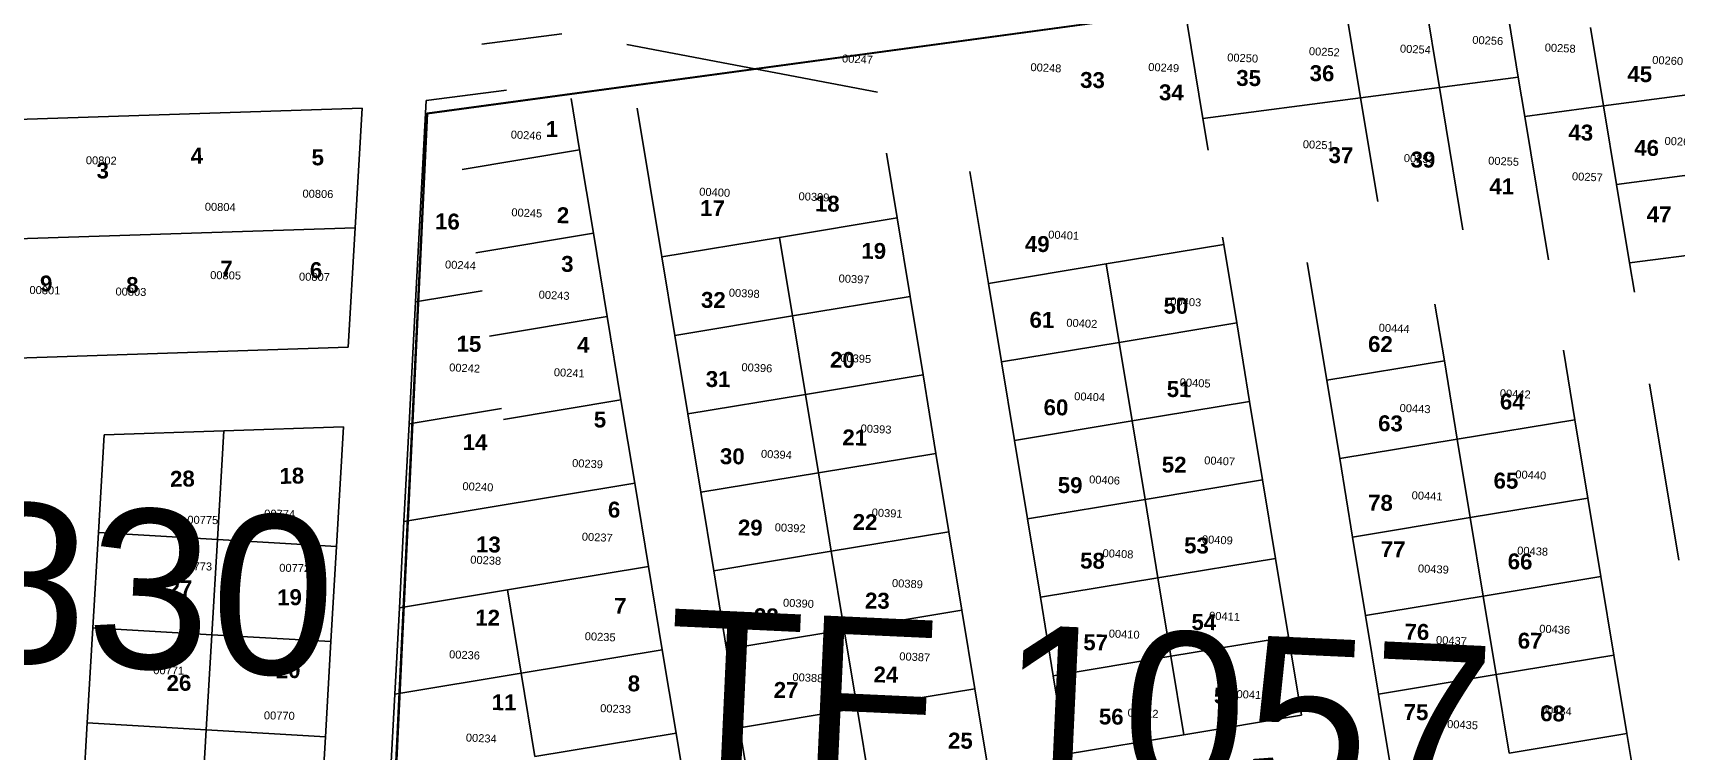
# Model space of a CAD drawing. Header units: metres. Extents: x 0 to 1324930, y 0 to 1631912.
# Drawn here: x 253748.6 to 253955.4, y 1631224.3 to 1631314.6 of the extents above; entities that cross this region are included whole.
import ezdxf
from ezdxf.enums import TextEntityAlignment as Align

# ---------------------------------------------------------------- set-up
doc = ezdxf.new("R2010")
doc.units = ezdxf.units.M
doc.header["$MEASUREMENT"] = 0
for name, color, linetype in [('limites_parcelles', 7, 'Continuous'), ('limites_tf', 7, 'Continuous'), ('numero_lot', 7, 'Continuous'), ('numero_parcelle', 7, 'Continuous')]:
    doc.layers.add(name, color=color, linetype=linetype)
doc.layers.add('Numero Titre Foncier', color=4, linetype='Continuous', lineweight=0)
doc.layers.add('Voirie', color=252, linetype='Continuous', lineweight=0)
doc.styles.add('Style-Arial', font='arial.ttf')
doc.styles.add('style1', font='')
doc.styles.get('style1').set_extended_font_data('Times New Roman', bold=True)

msp = doc.modelspace()

# ---------------------------------------------------------------- linework, layer by layer
at = {"layer": 'limites_parcelles'}
for p, q in [((253923.1479, 1631322.53114), (253925.59754, 1631307.72423)), ((253933.06776, 1631323.83706), (253935.51739, 1631309.03015)), ((253913.22805, 1631321.22522), (253915.67768, 1631306.41832)), ((253893.38833, 1631318.61339), (253895.83797, 1631303.80649)), ((253805.13501, 1631313.15868), (253815.17622, 1631314.48057)), ((253944.62071, 1631315.2717), (253946.25379, 1631305.40043)), ((253854.88787, 1631307.14437), (253823.34568, 1631313.12084)), ((253925.59754, 1631307.72423), (253935.51739, 1631309.03015)), ((253935.51739, 1631309.03015), (253936.33394, 1631304.09451)), ((253796.78435, 1631280.75917), (253798.12384, 1631306.07215)), ((253798.12384, 1631306.07215), (253808.22987, 1631307.40257)), ((253816.35924, 1631306.33715), (253817.42995, 1631299.86513)), ((253895.83797, 1631303.80649), (253915.67768, 1631306.41832)), ((253915.67768, 1631306.41832), (253925.59754, 1631307.72423)), ((253915.67768, 1631306.41832), (253917.83052, 1631293.40535)), ((253925.59754, 1631307.72423), (253928.55602, 1631289.84154)), ((253946.25379, 1631305.40043), (253962.62051, 1631307.55505)), ((253725.29965, 1631302.98571), (253790.0554, 1631305.13341)), ((253790.0554, 1631305.13341), (253789.17733, 1631290.09607)), ((253824.66811, 1631305.12731), (253827.76336, 1631286.41794)), ((253895.83797, 1631303.80649), (253896.49624, 1631299.82751)), ((253936.33394, 1631304.09451), (253946.25379, 1631305.40043)), ((253936.33394, 1631304.09451), (253939.32199, 1631286.03308)), ((253946.25379, 1631305.40043), (253947.88688, 1631295.52916)), ((253802.63114, 1631297.41684), (253817.42995, 1631299.86513)), ((253817.42995, 1631299.86513), (253819.16335, 1631289.38757)), ((253856.01536, 1631299.44828), (253857.36099, 1631291.31453)), ((253947.88688, 1631295.52916), (253964.99706, 1631297.78165)), ((253866.53286, 1631297.1417), (253868.85896, 1631283.08148)), ((253947.88688, 1631295.52916), (253949.51997, 1631285.65789)), ((253789.17733, 1631290.09607), (253710.30033, 1631287.48002)), ((253789.17733, 1631290.09607), (253788.29927, 1631275.05873)), ((253804.36453, 1631286.93928), (253819.16335, 1631289.38757)), ((253819.16335, 1631289.38757), (253820.89674, 1631278.91001)), ((253842.56218, 1631288.86624), (253857.36099, 1631291.31453)), ((253857.36099, 1631291.31453), (253858.9932, 1631281.44861)), ((253827.76336, 1631286.41794), (253842.56218, 1631288.86624)), ((253844.19438, 1631279.00032), (253842.56218, 1631288.86624)), ((253883.65778, 1631285.52978), (253898.45659, 1631287.97807)), ((253898.30156, 1631288.91516), (253898.45659, 1631287.97807)), ((253898.45659, 1631287.97807), (253900.08883, 1631278.11197)), ((253949.51997, 1631285.65789), (253967.37362, 1631288.00826)), ((253827.76336, 1631286.41794), (253829.39556, 1631276.55202)), ((253868.85896, 1631283.08148), (253883.65778, 1631285.52978)), ((253883.65778, 1631285.52978), (253885.29001, 1631275.66368)), ((253908.96627, 1631285.7188), (253911.41456, 1631270.91998)), ((253949.51997, 1631285.65789), (253950.12976, 1631281.972)), ((253796.78435, 1631280.75917), (253805.15778, 1631282.14446)), ((253844.19438, 1631279.00032), (253858.9932, 1631281.44861)), ((253858.9932, 1631281.44861), (253860.62543, 1631271.58252)), ((253868.85896, 1631283.08148), (253870.49119, 1631273.21538)), ((253795.9727, 1631265.42104), (253796.78435, 1631280.75917)), ((253829.39556, 1631276.55202), (253844.19438, 1631279.00032)), ((253845.82661, 1631269.13423), (253844.19438, 1631279.00032)), ((253925.03741, 1631280.47646), (253926.21338, 1631273.36828)), ((253806.09792, 1631276.46171), (253820.89674, 1631278.91001)), ((253820.89674, 1631278.91001), (253822.63013, 1631268.43245)), ((253885.29001, 1631275.66368), (253900.08883, 1631278.11197)), ((253900.08883, 1631278.11197), (253901.72106, 1631268.24588)), ((253788.29927, 1631275.05873), (253695.30101, 1631271.97433)), ((253829.39556, 1631276.55202), (253831.0278, 1631266.68593)), ((253870.49119, 1631273.21538), (253885.29001, 1631275.66368)), ((253885.29001, 1631275.66368), (253886.92224, 1631265.79759)), ((253870.49119, 1631273.21538), (253872.12342, 1631263.3493)), ((253911.41456, 1631270.91998), (253926.21338, 1631273.36828)), ((253926.21338, 1631273.36828), (253927.84557, 1631263.5024)), ((253941.20115, 1631274.67444), (253942.64439, 1631265.95069)), ((253845.82661, 1631269.13423), (253860.62543, 1631271.58252)), ((253860.62543, 1631271.58252), (253862.25762, 1631261.71668)), ((253911.41456, 1631270.91998), (253913.04676, 1631261.05411)), ((253831.0278, 1631266.68593), (253845.82661, 1631269.13423)), ((253847.4588, 1631259.26838), (253845.82661, 1631269.13423)), ((253952.0307, 1631270.48165), (253955.70314, 1631248.28342)), ((253795.9727, 1631265.42104), (253807.60607, 1631267.34564)), ((253807.83131, 1631265.98415), (253822.63013, 1631268.43245)), ((253822.63013, 1631268.43245), (253824.36352, 1631257.95488)), ((253831.0278, 1631266.68593), (253832.65999, 1631256.82009)), ((253886.92224, 1631265.79759), (253901.72106, 1631268.24588)), ((253901.72106, 1631268.24588), (253903.35328, 1631258.37983)), ((253772.65921, 1631264.53471), (253757.60456, 1631264.03559)), ((253772.65921, 1631264.53471), (253771.86316, 1631250.90174)), ((253772.65921, 1631264.53471), (253787.71389, 1631265.03383)), ((253787.71389, 1631265.03383), (253786.83762, 1631250.02734)), ((253795.32339, 1631253.15053), (253795.9727, 1631265.42104)), ((253872.12342, 1631263.3493), (253886.92224, 1631265.79759)), ((253886.92224, 1631265.79759), (253888.55447, 1631255.93153)), ((253927.84557, 1631263.5024), (253942.64439, 1631265.95069)), ((253942.64439, 1631265.95069), (253944.27659, 1631256.08481)), ((253757.60456, 1631264.03559), (253756.8887, 1631251.77613)), ((253872.12342, 1631263.3493), (253873.75565, 1631253.48324)), ((253913.04676, 1631261.05411), (253927.84557, 1631263.5024)), ((253927.84557, 1631263.5024), (253929.47777, 1631253.63652)), ((253847.4588, 1631259.26838), (253862.25762, 1631261.71668)), ((253862.25762, 1631261.71668), (253863.8898, 1631251.8509)), ((253913.04676, 1631261.05411), (253914.67895, 1631251.18823)), ((253832.65999, 1631256.82009), (253847.4588, 1631259.26838)), ((253849.09098, 1631249.4026), (253847.4588, 1631259.26838)), ((253888.55447, 1631255.93153), (253903.35328, 1631258.37983)), ((253903.35328, 1631258.37983), (253904.98549, 1631248.51388)), ((253795.32339, 1631253.15053), (253824.36352, 1631257.95488)), ((253824.36352, 1631257.95488), (253826.09691, 1631247.47732)), ((253832.65999, 1631256.82009), (253834.29216, 1631246.95431)), ((253873.75565, 1631253.48324), (253888.55447, 1631255.93153)), ((253888.55447, 1631255.93153), (253890.18667, 1631246.06558)), ((253929.47777, 1631253.63652), (253944.27659, 1631256.08481)), ((253944.27659, 1631256.08481), (253945.90878, 1631246.21894)), ((253794.74874, 1631242.29113), (253795.32339, 1631253.15053)), ((253873.75565, 1631253.48324), (253875.38786, 1631243.61729)), ((253914.67895, 1631251.18823), (253929.47777, 1631253.63652)), ((253929.47777, 1631253.63652), (253931.10997, 1631243.77064)), ((253756.8887, 1631251.77613), (253756.18918, 1631239.79656)), ((253756.8887, 1631251.77613), (253771.86316, 1631250.90174)), ((253771.86316, 1631250.90174), (253771.16365, 1631238.92217)), ((253771.86316, 1631250.90174), (253786.83762, 1631250.02734)), ((253786.83762, 1631250.02734), (253786.13811, 1631238.04777)), ((253849.09098, 1631249.4026), (253863.8898, 1631251.8509)), ((253863.8898, 1631251.8509), (253865.522, 1631241.98496)), ((253914.67895, 1631251.18823), (253916.31115, 1631241.32235)), ((253834.29216, 1631246.95431), (253849.09098, 1631249.4026)), ((253850.72319, 1631239.53667), (253849.09098, 1631249.4026)), ((253890.18667, 1631246.06558), (253904.98549, 1631248.51388)), ((253904.98549, 1631248.51388), (253906.61772, 1631238.64781)), ((253808.33833, 1631244.53937), (253826.09691, 1631247.47732)), ((253826.09691, 1631247.47732), (253827.83031, 1631236.99976)), ((253834.29216, 1631246.95431), (253835.92437, 1631237.08837)), ((253875.38786, 1631243.61729), (253890.18667, 1631246.06558)), ((253890.18667, 1631246.06558), (253891.8189, 1631236.19951)), ((253931.10997, 1631243.77064), (253945.90878, 1631246.21894)), ((253945.90878, 1631246.21894), (253947.54098, 1631236.35306)), ((253794.74874, 1631242.29113), (253808.33833, 1631244.53937)), ((253808.33833, 1631244.53937), (253810.07173, 1631234.06181)), ((253794.17409, 1631231.43173), (253794.74874, 1631242.29113)), ((253850.72319, 1631239.53667), (253865.522, 1631241.98496)), ((253865.522, 1631241.98496), (253867.1542, 1631232.11907)), ((253875.38786, 1631243.61729), (253877.02008, 1631233.75122)), ((253916.31115, 1631241.32235), (253931.10997, 1631243.77064)), ((253931.10997, 1631243.77064), (253932.74216, 1631233.90477)), ((253756.18918, 1631239.79656), (253755.48967, 1631227.81699)), ((253756.18918, 1631239.79656), (253771.16365, 1631238.92217)), ((253916.31115, 1631241.32235), (253917.94335, 1631231.45647)), ((253771.16365, 1631238.92217), (253770.46413, 1631226.94259)), ((253771.16365, 1631238.92217), (253786.13811, 1631238.04777)), ((253786.13811, 1631238.04777), (253785.4386, 1631226.0682)), ((253835.92437, 1631237.08837), (253850.72319, 1631239.53667)), ((253852.35538, 1631229.67077), (253850.72319, 1631239.53667)), ((253891.8189, 1631236.19951), (253906.61772, 1631238.64781)), ((253908.24988, 1631228.7821), (253906.61772, 1631238.64781)), ((253810.07173, 1631234.06181), (253827.83031, 1631236.99976)), ((253827.83031, 1631236.99976), (253829.5637, 1631226.5222)), ((253835.92437, 1631237.08837), (253837.55657, 1631227.22248)), ((253877.02008, 1631233.75122), (253891.8189, 1631236.19951)), ((253891.8189, 1631236.19951), (253893.45107, 1631226.3338)), ((253932.74216, 1631233.90477), (253947.54098, 1631236.35306)), ((253947.54098, 1631236.35306), (253949.17317, 1631226.48718)), ((253794.17409, 1631231.43173), (253810.07173, 1631234.06181)), ((253810.07173, 1631234.06181), (253811.80512, 1631223.58425)), ((253877.02008, 1631233.75122), (253878.65225, 1631223.88551)), ((253917.94335, 1631231.45647), (253932.74216, 1631233.90477)), ((253932.74216, 1631233.90477), (253934.37436, 1631224.03889)), ((253793.59945, 1631220.57233), (253794.17409, 1631231.43173)), ((253852.35538, 1631229.67077), (253867.1542, 1631232.11907)), ((253868.78637, 1631222.25332), (253867.1542, 1631232.11907)), ((253917.94335, 1631231.45647), (253919.57554, 1631221.5906)), ((253837.55657, 1631227.22248), (253852.35538, 1631229.67077)), ((253853.98756, 1631219.80502), (253852.35538, 1631229.67077)), ((253755.48967, 1631227.81699), (253754.79015, 1631215.83742)), ((253755.48967, 1631227.81699), (253770.46413, 1631226.94259)), ((253893.45107, 1631226.3338), (253908.24988, 1631228.7821)), ((253770.46413, 1631226.94259), (253769.76462, 1631214.96302)), ((253770.46413, 1631226.94259), (253785.4386, 1631226.0682)), ((253785.4386, 1631226.0682), (253784.73908, 1631214.08863)), ((253811.80512, 1631223.58425), (253829.5637, 1631226.5222)), ((253831.29604, 1631216.05097), (253829.5637, 1631226.5222)), ((253837.55657, 1631227.22248), (253839.18874, 1631217.35673)), ((253878.65225, 1631223.88551), (253893.45107, 1631226.3338)), ((253934.37436, 1631224.03889), (253949.17317, 1631226.48718)), ((253949.17317, 1631226.48718), (253950.80537, 1631216.62131))]:
    msp.add_line(p, q, dxfattribs=at)
at = {"layer": 'limites_tf', "color": 5, "linetype": 'Continuous', "lineweight": 30}
for p, q in [((253966.13803, 1631327.30111), (253798.24863, 1631304.45336)), ((253798.24863, 1631304.45336), (253792.47485, 1631183.44986))]:
    msp.add_line(p, q, dxfattribs=at)
at = {"layer": 'limites_tf', "color": 5, "linetype": 'Continuous', "lineweight": 30, "flags": 128}
msp.add_lwpolyline([(254274.3391, 1631378.1314), (254094.97659, 1631456.79917), (254025.54142, 1631439.00818), (253929.86455, 1631439.79262), (253905.63554, 1631445.95606), (253905.63226, 1631445.9569), (253818.46188, 1631410.54391), (253674.27791, 1631258.40656), (253665.39446, 1631185.37207), (253745.9845, 1631186.0244), (253792.46809, 1631183.4664), (253798.24587, 1631304.46971), (253966.13604, 1631327.31189), (253984.26304, 1631250.78612), (254072.17321, 1631231.50437), (254122.35522, 1631360.28414), (254263.72559, 1631310.14601), (254286.77006, 1631375.1232), (254274.3391, 1631378.1314)], close=True, dxfattribs=at)
at = {"layer": 'voirie', "color": 7, "linetype": 'Continuous', "lineweight": 80}
msp.add_open_spline([(253618.55824, 1630811.93265), (253615.63997, 1630812.82328), (253612.72169, 1630813.71392), (253609.80341, 1630814.60455), (253607.05162, 1630815.44437), (253604.28836, 1630818.63114), (253604.598, 1630821.48949), (253608.87948, 1630861.01292), (253613.67903, 1630900.534), (253618.0762, 1630940.07349), (253623.13628, 1630985.57397), (253628.26861, 1631030.97607), (253633.22377, 1631076.57602), (253634.31753, 1631086.64138), (253634.39086, 1631096.77214), (253634.41747, 1631106.86791), (253634.44129, 1631115.90721), (253633.98282, 1631124.94361), (253633.08346, 1631133.97814), (253632.01873, 1631144.67388), (253630.47772, 1631155.23103), (253628.29266, 1631165.75292), (253626.55485, 1631174.1211), (253624.46273, 1631182.35637), (253622.24574, 1631190.5837), (253615.78429, 1631214.56245), (253606.59298, 1631237.58606), (253600.20021, 1631261.73134), (253597.02759, 1631273.71423), (253595.43699, 1631285.93114), (253594.14985, 1631298.19839), (253593.06189, 1631308.5673), (253593.03743, 1631319.04618), (253593.55566, 1631329.43791), (253594.18821, 1631342.12203), (253596.8899, 1631354.52544), (253600.11073, 1631367.00814), (253602.25784, 1631375.32955), (253604.95445, 1631382.5885), (253611.01108, 1631389.97685), (253613.64233, 1631393.18665), (253616.79236, 1631396.78606), (253620.28523, 1631395.97577), (253624.37848, 1631395.0262), (253628.45969, 1631393.20247), (253632.60674, 1631392.01069), (253636.54384, 1631390.87924), (253640.4687, 1631389.65467), (253644.4538, 1631388.7467), (253649.76195, 1631387.53729), (253655.40542, 1631388.43188), (253660.81272, 1631389.2975), (253665.21546, 1631390.00231), (253669.48953, 1631390.98203), (253673.64437, 1631392.89826), (253678.23814, 1631395.01694), (253682.491, 1631397.4358), (253686.07303, 1631400.81374), (253690.2231, 1631404.72736), (253694.32327, 1631408.6534), (253698.38904, 1631412.63602), (253711.29332, 1631425.2764), (253724.0934, 1631438.01181), (253737.03345, 1631450.61692), (253740.95536, 1631454.43732), (253745.02888, 1631458.08556), (253749.10996, 1631461.74575), (253753.83581, 1631465.98421), (253758.82834, 1631469.83763), (253764.00603, 1631473.56729), (253774.84124, 1631481.37225), (253786.41248, 1631487.56758), (253798.46204, 1631493.48), (253808.96389, 1631498.63299), (253819.55777, 1631502.66611), (253830.92502, 1631505.69349), (253838.2665, 1631507.6487), (253845.65504, 1631508.61555), (253853.09052, 1631508.93165), (253861.20689, 1631509.27669), (253869.39863, 1631508.89186), (253877.51441, 1631507.75705), (253885.4398, 1631506.64885), (253893.54476, 1631505.62291), (253900.744, 1631502.22811), (253936.62922, 1631485.30643), (253972.51445, 1631468.38475), (254008.39968, 1631451.46308)], degree=3, knots=[0, 0, 0, 0, 0.008738248, 0.008738248, 0.008738248, 0.016977969, 0.016977969, 0.016977969, 0.130911466, 0.130911466, 0.130911466, 0.262021663, 0.262021663, 0.262021663, 0.290961855, 0.290961855, 0.290961855, 0.316873591, 0.316873591, 0.316873591, 0.347549798, 0.347549798, 0.347549798, 0.371946938, 0.371946938, 0.371946938, 0.443052896, 0.443052896, 0.443052896, 0.478341576, 0.478341576, 0.478341576, 0.508169358, 0.508169358, 0.508169358, 0.544577094, 0.544577094, 0.544577094, 0.568847772, 0.568847772, 0.568847772, 0.579391936, 0.579391936, 0.579391936, 0.591748551, 0.591748551, 0.591748551, 0.603479571, 0.603479571, 0.603479571, 0.619105246, 0.619105246, 0.619105246, 0.631827968, 0.631827968, 0.631827968, 0.645894731, 0.645894731, 0.645894731, 0.66219222, 0.66219222, 0.66219222, 0.713918545, 0.713918545, 0.713918545, 0.729595902, 0.729595902, 0.729595902, 0.747750107, 0.747750107, 0.747750107, 0.785740962, 0.785740962, 0.785740962, 0.818852057, 0.818852057, 0.818852057, 0.840236657, 0.840236657, 0.840236657, 0.863579545, 0.863579545, 0.863579545, 0.886374843, 0.886374843, 0.886374843, 1, 1, 1, 1], dxfattribs=at)

# ---------------------------------------------------------------- texts
at = {"layer": 'Numero Titre Foncier', "color": 4, "linetype": 'Continuous', "lineweight": 13, "style": 'Style-Arial'}
for s, p in [('TF 2830', (253734.66185, 1631245.99491)), ('TF 1057', (253880.36102, 1631229.8364))]:
    msp.add_text(s, height=19.99996, rotation=357.36, dxfattribs=at).set_placement(p, align=Align.MIDDLE_CENTER)
at = {"layer": 'numero_lot', "color": 7, "lineweight": 13, "char_height": 2, "attachment_point": 7, "rotation": 359.3599931, "line_spacing_factor": 0.72, "style": 'style1'}
for s, insert in [('\\fArial|b1|i0|c00|p39;36', (253909.25782, 1631308.49977)), ('\\fArial|b1|i0|c00|p39;45', (253949.22699, 1631308.39472)), ('\\fArial|b1|i0|c00|p39;33', (253880.38851, 1631307.64325)), ('\\fArial|b1|i0|c00|p39;34', (253890.3065, 1631306.09139)), ('\\fArial|b1|i0|c00|p39;35', (253900.02542, 1631307.8959)), ('\\fArial|b1|i0|c00|p39;1', (253813.15562, 1631301.5062)), ('\\fArial|b1|i0|c00|p39;43', (253941.81641, 1631301.04645)), ('\\fArial|b1|i0|c00|p39;37', (253911.63941, 1631298.19691)), ('\\fArial|b1|i0|c00|p39;39', (253921.95579, 1631297.63721)), ('\\fArial|b1|i0|c00|p39;46', (253950.10049, 1631299.11661)), ('\\fArial|b1|i0|c00|p39;41', (253931.8714, 1631294.31021)), ('\\fArial|b1|i0|c00|p39;17', (253832.57954, 1631291.57001)), ('\\fArial|b1|i0|c00|p39;18', (253847.01544, 1631292.10967)), ('\\fArial|b1|i0|c00|p39;16', (253799.22998, 1631289.86131)), ('\\fArial|b1|i0|c00|p39;2', (253814.55249, 1631290.66922)), ('\\fArial|b1|i0|c00|p39;47', (253951.66867, 1631290.79685)), ('\\fArial|b1|i0|c00|p39;19', (253852.8629, 1631286.16351)), ('\\fArial|b1|i0|c00|p39;49', (253873.43793, 1631287.03234)), ('\\fArial|b1|i0|c00|p39;3', (253815.09645, 1631284.52001)), ('\\fArial|b1|i0|c00|p39;32', (253832.68746, 1631279.99002)), ('\\fArial|b1|i0|c00|p39;50', (253890.88067, 1631279.26425)), ('\\fArial|b1|i0|c00|p39;61', (253874.02069, 1631277.49915)), ('\\fArial|b1|i0|c00|p39;15', (253801.93427, 1631274.48169)), ('\\fArial|b1|i0|c00|p39;4', (253817.10727, 1631274.38064)), ('\\fArial|b1|i0|c00|p39;62', (253916.60812, 1631274.4499)), ('\\fArial|b1|i0|c00|p39;20', (253848.92571, 1631272.4644)), ('\\fArial|b1|i0|c00|p39;31', (253833.28527, 1631270.04136)), ('\\fArial|b1|i0|c00|p39;51', (253891.27844, 1631268.78316)), ('\\fArial|b1|i0|c00|p39;64', (253933.19761, 1631267.22201)), ('\\fArial|b1|i0|c00|p39;5', (253819.2019, 1631264.95261)), ('\\fArial|b1|i0|c00|p39;60', (253875.78889, 1631266.49238)), ('\\fArial|b1|i0|c00|p39;21', (253850.47213, 1631262.72999)), ('\\fArial|b1|i0|c00|p39;63', (253917.87158, 1631264.47695)), ('\\fArial|b1|i0|c00|p39;14', (253802.70727, 1631262.13836)), ('\\fArial|b1|i0|c00|p39;30', (253835.07, 1631260.33407)), ('\\fArial|b1|i0|c00|p39;52', (253890.66006, 1631259.28843)), ('\\fArial|b1|i0|c00|p39;59', (253877.57005, 1631256.70904)), ('\\fArial|b1|i0|c00|p39;65', (253932.39906, 1631257.27481)), ('\\fArial|b1|i0|c00|p39;78', (253916.61155, 1631254.49787)), ('\\fArial|b1|i0|c00|p39;6', (253820.98045, 1631253.62618)), ('\\fArial|b1|i0|c00|p39;29', (253837.33546, 1631251.37373)), ('\\fArial|b1|i0|c00|p39;22', (253851.77339, 1631252.09557)), ('\\fArial|b1|i0|c00|p39;13', (253804.38394, 1631249.24915)), ('\\fArial|b1|i0|c00|p39;53', (253893.46814, 1631249.12653)), ('\\fArial|b1|i0|c00|p39;77', (253918.20336, 1631248.67972)), ('\\fArial|b1|i0|c00|p39;58', (253880.38554, 1631247.21222)), ('\\fArial|b1|i0|c00|p39;66', (253934.17612, 1631247.12443)), ('\\fArial|b1|i0|c00|p39;23', (253853.31853, 1631242.18099)), ('\\fArial|b1|i0|c00|p39;12', (253804.29002, 1631240.07497)), ('\\fArial|b1|i0|c00|p39;7', (253821.7559, 1631241.55271)), ('\\fArial|b1|i0|c00|p39;28', (253839.33981, 1631240.21546)), ('\\fArial|b1|i0|c00|p39;54', (253894.39164, 1631239.48997)), ('\\fArial|b1|i0|c00|p39;76', (253921.20032, 1631238.26599)), ('\\fArial|b1|i0|c00|p39;57', (253880.78639, 1631236.94108)), ('\\fArial|b1|i0|c00|p39;67', (253935.43957, 1631237.15149)), ('\\fArial|b1|i0|c00|p39;8', (253823.46733, 1631231.77564)), ('\\fArial|b1|i0|c00|p39;24', (253854.39787, 1631232.92178)), ('\\fArial|b1|i0|c00|p39;11', (253806.37045, 1631229.43946)), ('\\fArial|b1|i0|c00|p39;27', (253841.83874, 1631230.97828)), ('\\fArial|b1|i0|c00|p39;55', (253897.20979, 1631230.23084)), ('\\fArial|b1|i0|c00|p39;56', (253882.74444, 1631227.6096)), ('\\fArial|b1|i0|c00|p39;75', (253921.08759, 1631228.17432)), ('\\fArial|b1|i0|c00|p39;68', (253938.25915, 1631228.01969)), ('\\fArial|b1|i0|c00|p39;25', (253863.76691, 1631224.58097))]:
    msp.add_mtext(s, dxfattribs=dict(at, insert=insert))
at = {"layer": 'numero_lot', "color": 7, "linetype": 'Continuous', "lineweight": 0, "char_height": 2, "attachment_point": 7, "rotation": 0.9999764, "line_spacing_factor": 0.72, "style": 'style1'}
for s, insert in [('\\fArial|b1|i0|c00|p39;4', (253768.50986, 1631298.12639)), ('\\fArial|b1|i0|c00|p39;5', (253783.72309, 1631297.89522)), ('\\fArial|b1|i0|c00|p39;3', (253756.67289, 1631296.23899)), ('\\fArial|b1|i0|c00|p39;7', (253772.26092, 1631283.94235)), ('\\fArial|b1|i0|c00|p39;6', (253783.50597, 1631283.71502)), ('\\fArial|b1|i0|c00|p39;9', (253749.56486, 1631282.03515)), ('\\fArial|b1|i0|c00|p39;8', (253760.40921, 1631281.84655)), ('\\fArial|b1|i0|c00|p39;28', (253765.92166, 1631257.47499)), ('\\fArial|b1|i0|c00|p39;18', (253779.68125, 1631257.8463)), ('\\fArial|b1|i0|c00|p39;27', (253765.62215, 1631243.71975)), ('\\fArial|b1|i0|c00|p39;19', (253779.39468, 1631242.5635)), ('\\fArial|b1|i0|c00|p39;26', (253765.48482, 1631231.80068)), ('\\fArial|b1|i0|c00|p39;20', (253779.21859, 1631233.39376))]:
    msp.add_mtext(s, dxfattribs=dict(at, insert=insert))
at = {"layer": 'numero_parcelle', "color": 5, "lineweight": 0, "style": 'Style-Arial'}
for s, rotation, p in [('00256', 357.36, (253929.75995, 1631314.22223)), ('00252', 357.36, (253909.20117, 1631312.79865)), ('00254', 357.36, (253920.65646, 1631313.12489)), ('00258', 357.36, (253938.86957, 1631313.26326)), ('00247', 357.36, (253850.46589, 1631311.88154)), ('00248', 357.36, (253874.17373, 1631310.78839)), ('00249', 357.36, (253888.98829, 1631310.81302)), ('00250', 357.36, (253898.92453, 1631312.01987)), ('00260', 357.36, (253952.39349, 1631311.69657)), ('00246', 357.36, (253808.78926, 1631302.31607)), ('00251', 357.36, (253908.43446, 1631301.10076)), ('00261', 357.36, (253953.9435, 1631301.52032)), ('00802', 359, (253755.31807, 1631299.08025)), ('00253', 357.36, (253921.14265, 1631299.35996)), ('00255', 357.36, (253931.75224, 1631299.04055)), ('00257', 357.36, (253942.2961, 1631297.07234)), ('00806', 359, (253782.57351, 1631294.88103)), ('00400', 357.36, (253832.50096, 1631295.1374)), ('00399', 357.36, (253844.99363, 1631294.56137)), ('00804', 359, (253770.28287, 1631293.2348)), ('00245', 357.36, (253808.86623, 1631292.54594)), ('00401', 357.36, (253876.40616, 1631289.7447)), ('00244', 357.36, (253800.51952, 1631285.97981)), ('00805', 359, (253770.95848, 1631284.63932)), ('00807', 359, (253782.13221, 1631284.44428)), ('00397', 357.36, (253850.03622, 1631284.22408)), ('00801', 359, (253748.22222, 1631282.76496)), ('00803', 359, (253759.04677, 1631282.57601)), ('00243', 357.36, (253812.30212, 1631282.18855)), ('00398', 357.36, (253836.223, 1631282.43585)), ('00403', 357.36, (253891.76939, 1631281.35667)), ('00402', 357.36, (253878.68827, 1631278.65894)), ('00444', 357.36, (253917.98399, 1631278.03435)), ('00242', 357.36, (253801.04379, 1631273.04076)), ('00396', 357.36, (253837.8102, 1631273.06626)), ('00395', 357.36, (253850.24913, 1631274.24421)), ('00241', 357.36, (253814.20811, 1631272.43376)), ('00405', 357.36, (253892.94844, 1631271.16384)), ('00404', 357.36, (253879.67564, 1631269.41806)), ('00442', 357.36, (253933.21909, 1631269.78697)), ('00443', 357.36, (253920.61484, 1631267.94299)), ('00393', 357.36, (253852.80144, 1631265.36904)), ('00239', 357.36, (253816.5083, 1631261.01034)), ('00394', 357.36, (253840.26953, 1631262.17442)), ('00407', 357.36, (253896.02981, 1631261.35485)), ('00406', 357.36, (253881.54908, 1631258.95743)), ('00440', 357.36, (253935.17209, 1631259.59213)), ('00240', 357.36, (253802.7111, 1631258.10984)), ('00441', 357.36, (253922.12765, 1631256.96007)), ('00774', 359, (253777.75526, 1631254.65397)), ('00391', 357.36, (253854.19853, 1631254.79564)), ('00775', 359, (253768.08453, 1631253.88303)), ('00392', 357.36, (253841.99726, 1631252.93308)), ('00237', 357.36, (253817.73075, 1631251.75861)), ('00409', 357.36, (253895.74054, 1631251.43182)), ('00773', 359, (253767.31219, 1631248.05672)), ('00238', 357.36, (253803.69847, 1631248.86896)), ('00408', 357.36, (253883.24168, 1631249.68403)), ('00438', 357.36, (253935.4036, 1631250.01559)), ('00772', 359, (253779.64828, 1631247.84139)), ('00389', 357.36, (253856.75084, 1631245.92048)), ('00439', 357.36, (253922.91508, 1631247.76209)), ('00390', 357.36, (253843.04095, 1631243.45383)), ('00411', 357.36, (253896.6437, 1631241.82431)), ('00436', 357.36, (253938.18118, 1631240.18692)), ('00235', 357.36, (253818.09609, 1631239.24552)), ('00410', 357.36, (253884.02084, 1631239.577)), ('00437', 357.36, (253925.19253, 1631238.76486)), ('00236', 357.36, (253801.0295, 1631236.96733)), ('00387', 357.36, (253857.67259, 1631236.7163)), ('00771', 359, (253763.79746, 1631234.96174)), ('00388', 357.36, (253844.22516, 1631234.10282)), ('00413', 357.36, (253900.09292, 1631231.96467)), ('00233', 357.36, (253820.03462, 1631230.19656)), ('00412', 357.36, (253886.38923, 1631229.63247)), ('00434', 357.36, (253938.38169, 1631229.93816)), ('00770', 359, (253777.71478, 1631229.28176)), ('00435', 357.36, (253926.58961, 1631228.19147)), ('00234', 357.36, (253803.13802, 1631226.49586))]:
    msp.add_text(s, height=1, rotation=rotation, dxfattribs=at).set_placement(p, align=Align.TOP_LEFT)

doc.saveas('drawing.dxf')
